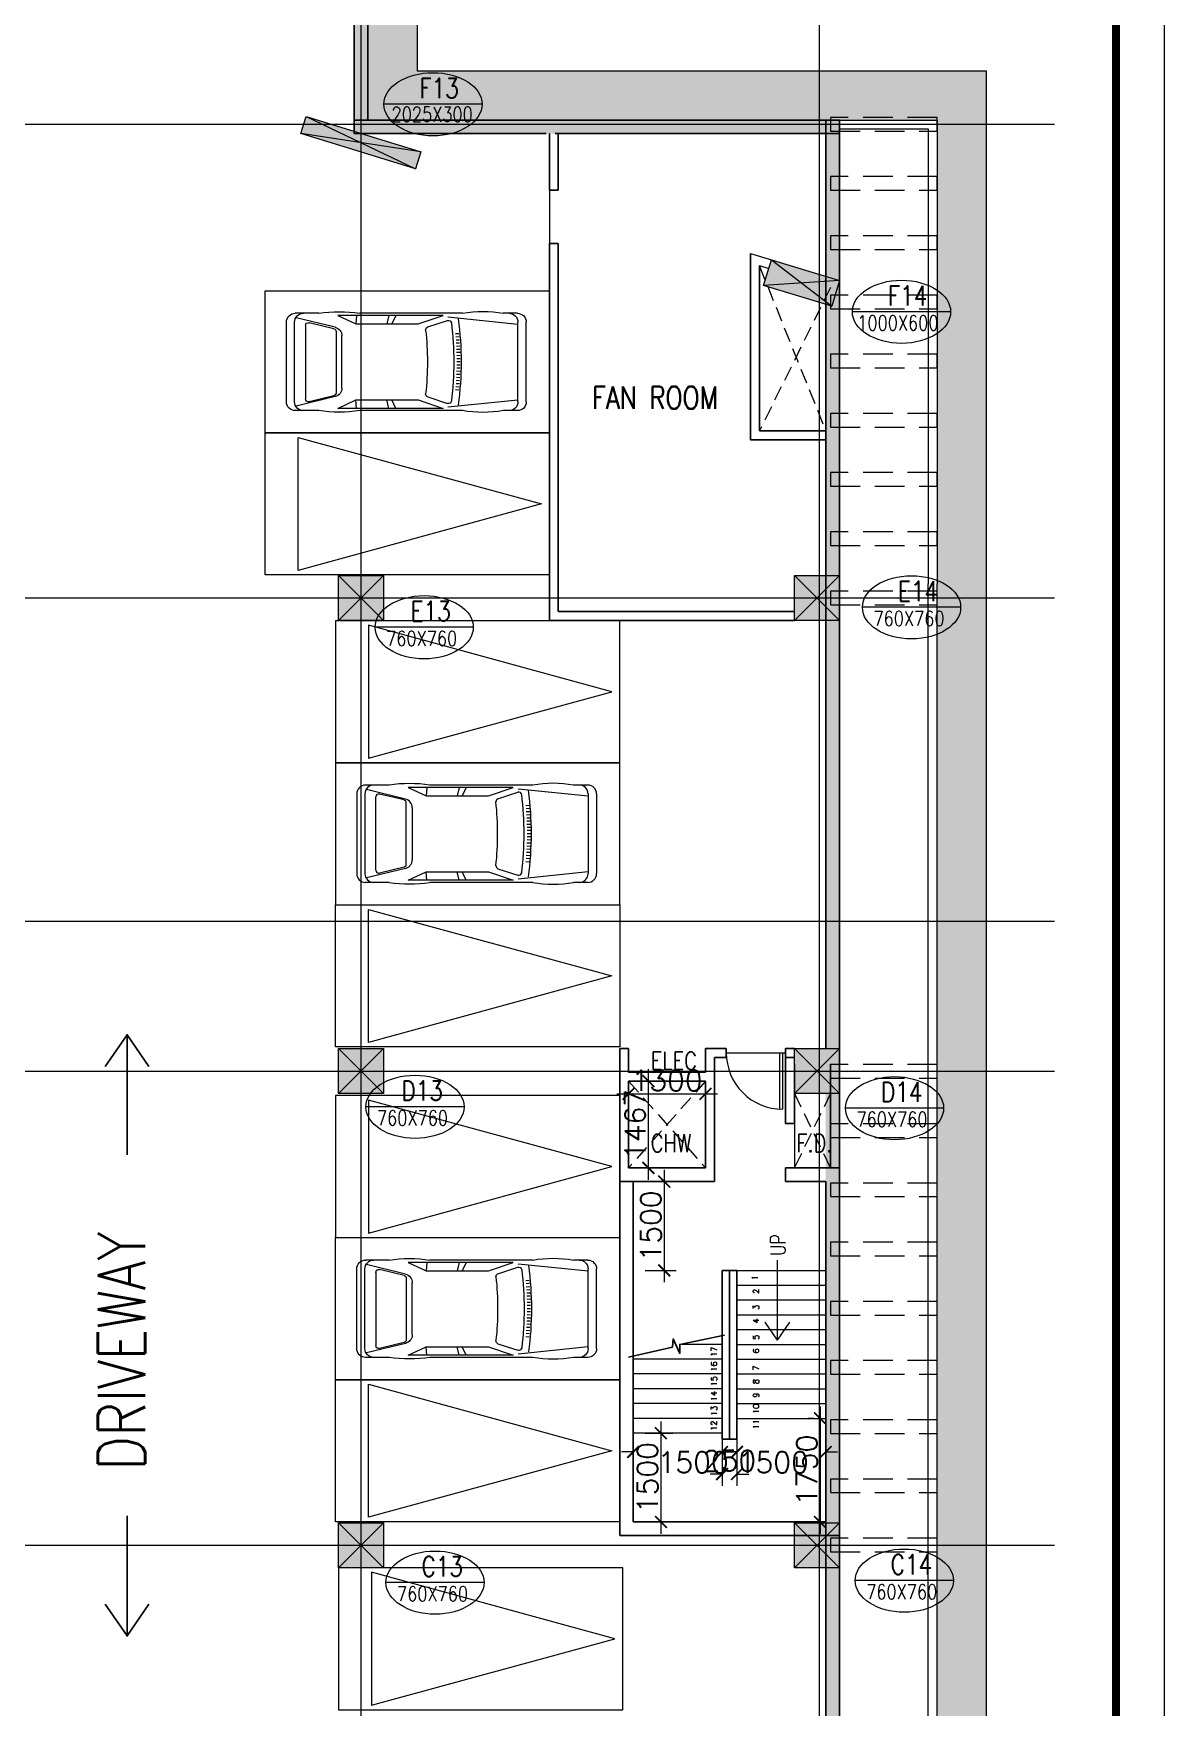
# Model space of a CAD drawing. Extents: x -14054 to 906348, y -36965 to 188562.
# Drawn here: x 765319 to 784418, y 84468 to 112746 of the extents above; entities that cross this region are included whole.
import ezdxf
from ezdxf.enums import TextEntityAlignment as Align

# ---------------------------------------------------------------- set-up
doc = ezdxf.new("R2010")
doc.units = 0
doc.header["$LTSCALE"] = 1000
doc.header["$MEASUREMENT"] = 0
doc.header["$PDMODE"] = 34
doc.header["$PDSIZE"] = -5
doc.linetypes.add('DASHED', pattern=[0.75, 0.5, -0.25])
doc.linetypes.add('HIDDEN', pattern=[0.375, 0.25, -0.125])
doc.layers.get('0').update_dxf_attribs({"linetype": 'CONTINUOUS'})
doc.layers.get('DEFPOINTS').update_dxf_attribs({"linetype": 'CONTINUOUS'})
for name, color, linetype in [('BOR', 5, 'CONTINUOUS'), ('CAR', 6, 'CONTINUOUS'), ('COL-FIN', 3, 'CONTINUOUS'), ('COL-SOL', 253, 'CONTINUOUS'), ('COL-TX1', 4, 'CONTINUOUS'), ('COL-TX2', 33, 'CONTINUOUS'), ('CROSS', 3, 'CONTINUOUS'), ('DOOR', 6, 'CONTINUOUS'), ('GRID', 8, 'HIDDEN'), ('HATCH', 9, 'CONTINUOUS'), ('HT', 9, 'CONTINUOUS'), ('RETWALL', 7, 'CONTINUOUS')]:
    doc.layers.add(name, color=color, linetype=linetype)
for name, color, linetype, lineweight in [('HIDDEN', 7, 'HIDDEN', 15), ('STAIR', 4, 'CONTINUOUS', 15), ('TEXT', 3, 'CONTINUOUS', 15), ('WALL', 2, 'CONTINUOUS', 30), ('WIN', 6, 'CONTINUOUS', 9)]:
    doc.layers.add(name, color=color, linetype=linetype, lineweight=lineweight)
doc.styles.add('RM1', font='simplex.shx', dxfattribs={"width": 0.8, "height": 300})
doc.styles.add('ROMANS', font='ROMANS.shx', dxfattribs={"height": 350})
doc.styles.add('STYLE2', font='simplex.shx', dxfattribs={"width": 0.8})
doc.dimstyles.new('Copy of STANDARD', dxfattribs={"dimtxt": 0.25, "dimasz": 0.2, "dimexe": 0.05, "dimexo": 0.15, "dimgap": 0.05, "dimtad": 0, "dimzin": 0, "dimdsep": 46, "dimtxsty": 'RM1', "dimblk1": 'ARCHTICK', "dimblk2": 'ARCHTICK', "dimsah": 1, "dimcen": 0, "dimclrd": 8, "dimclre": 8, "dimclrt": 4, "dimadec": 0, "dimazin": 0, "dimtfac": 1, "dimtix": 1, "dimtofl": 0, "dimtmove": 2, "dimatfit": 3, "dimldrblk": 'ARCHTICK', "dimfxl": 1, "dimtolj": 1, "dimtzin": 0, "dimarcsym": 0})

# ---------------------------------------------------------------- blocks, each defined once
blk = doc.blocks.new('_ARCHTICK')
at = {"color": 0, "linetype": 'ByBlock', "const_width": 0.15}
blk.add_lwpolyline([(-0.5, -0.5), (0.5, 0.5)], dxfattribs=at)
blk = doc.blocks.new('*D66')
at = {"layer": 'DEFPOINTS', "color": 0, "linetype": 'Continuous', "transparency": 16777216}
for p in [(775367, 95049), (775704, 95049), (775367, 93582)]:
    blk.add_point(p, dxfattribs=at)
at = {"layer": 'WALL', "color": 8, "linetype": 'Continuous', "lineweight": -2, "transparency": 16777216}
for p, q in [((775567, 95049), (775904, 95049)), ((775704, 93382), (775704, 95249)), ((775567, 93582), (775904, 93582))]:
    blk.add_line(p, q, dxfattribs=at)
at = {"layer": 'WALL', "color": 8, "linetype": 'Continuous', "lineweight": -2, "transparency": 16777216, "xscale": 200, "yscale": 200, "zscale": 200}
for p, rotation in [((775704, 95049), 90), ((775704, 93582), 270)]:
    blk.add_blockref('_ARCHTICK', p, dxfattribs=dict(at, rotation=rotation))
at = {"layer": 'WALL', "color": 4, "linetype": 'Continuous', "transparency": 16777216, "insert": (775479, 94316), "char_height": 350, "attachment_point": 5, "rotation": 90, "style": 'ROMANS'}
blk.add_mtext('\\A1;1467', dxfattribs=at)
blk = doc.blocks.new('CAR1')
at = {"linetype": 'Continuous'}
for p, q in [((0, 4500), (1495, 4500)), ((-166, 4334), (-166, 4068)), ((-96, 3029), (38, 4341)), ((0, 4341), (1495, 4341)), ((1592, 3029), (1457, 4341)), ((1661, 4334), (1661, 4068)), ((-166, 3305), (-166, 1374)), ((217, 3237), (223, 3173)), ((276, 3242), (281, 3178)), ((335, 3246), (339, 3182)), ((394, 3250), (398, 3186)), ((453, 3253), (456, 3189)), ((512, 3256), (514, 3191)), ((571, 3258), (573, 3193)), ((630, 3259), (631, 3195)), ((689, 3260), (689, 3195)), ((748, 3260), (748, 3196)), ((807, 3260), (806, 3195)), ((866, 3259), (864, 3195)), ((925, 3258), (923, 3193)), ((984, 3256), (981, 3191)), ((1043, 3253), (1040, 3189)), ((1102, 3250), (1098, 3186)), ((1160, 3246), (1156, 3182)), ((1219, 3242), (1214, 3178)), ((1278, 3237), (1273, 3173)), ((1661, 3305), (1661, 1374)), ((35, 2472), (-123, 2938)), ((-123, 2938), (-123, 967)), ((91, 2650), (-30, 3023)), ((1405, 2650), (1526, 3023)), ((1461, 2472), (1619, 2938)), ((1619, 2938), (1619, 967)), ((35, 1300), (35, 2472)), ((1461, 1300), (1461, 2472)), ((-123, 2052), (35, 1978)), ((-123, 1923), (35, 1884)), ((1619, 2052), (1461, 1978)), ((1619, 1923), (1461, 1884)), ((-123, 1317), (35, 1300)), ((-123, 967), (35, 1300)), ((1619, 1317), (1461, 1300)), ((1619, 967), (1461, 1300)), ((259, 1041), (1237, 1041)), ((98, 914), (-80, 181)), ((114, 888), (2, 424)), ((1319, 930), (168, 930)), ((1372, 888), (1485, 424)), ((1398, 914), (1576, 181)), ((-166, 606), (-166, 166)), ((1431, 356), (56, 356)), ((1661, 606), (1661, 166)), ((0, 153), (1495, 153)), ((0, 0), (1495, 0))]:
    blk.add_line(p, q, dxfattribs=at)
for centre, radius, start, end in [((0, 4334), 166, 90.0171, 179.9829), ((1495, 4334), 166, 0.0171, 89.9829), ((0, 4176), 166, 90.0171, 179.9829), ((1495, 4176), 166, 0.0171, 89.9829), ((1947, 3686), 2146, 169.7616, 190.2384), ((-451, 3686), 2146, 349.7616, 10.2384), ((748, -2823), 6100, 82.3671, 97.6329), ((22, 3040), 55.1, 96.8356, 198.1699), ((748, -2891), 6031, 83.0262, 96.9738), ((1473, 3040), 55.1, 341.8301, 83.1644), ((143, 2667), 55.4, 198.1055, 275.9744), ((748, -2856), 5500, 83.7528, 96.2472), ((1352, 2667), 55.4, 264.0256, 341.8945), ((2441, 990), 2635, 171.6216, 188.3784), ((-945, 990), 2635, 351.6216, 8.3784), ((259, 875), 166, 90.0444, 166.3177), ((1237, 875), 166, 13.6822, 89.9556), ((168, 875), 55.2, 89.911, 166.2607), ((1319, 875), 55.2, 13.7393, 90.0891), ((0, 318), 166, 180.0172, 269.9829), ((56, 411), 55.2, 166.3661, 269.9108), ((1431, 411), 55.2, 270.0891, 13.6339), ((1495, 318), 166, 270.0171, 359.9828), ((0, 165), 165, 179.9175, 270.0824), ((1496, 165), 165, 269.9176, 0.0825)]:
    blk.add_arc(centre, radius, start, end, dxfattribs=at)
blk = doc.blocks.new('*D68')
at = {"layer": 'DEFPOINTS', "color": 0, "linetype": 'Continuous', "transparency": 16777216}
for p in [(775447, 89352), (776947, 89352), (776947, 88785)]:
    blk.add_point(p, dxfattribs=at)
at = {"layer": 'WALL', "color": 8, "linetype": 'Continuous', "lineweight": -2, "transparency": 16777216}
for p, q in [((775447, 89152), (775447, 88585)), ((776947, 89152), (776947, 88585)), ((775447, 88785), (775247, 88785)), ((776947, 88785), (777147, 88785))]:
    blk.add_line(p, q, dxfattribs=at)
at = {"layer": 'WALL', "color": 8, "linetype": 'Continuous', "lineweight": -2, "transparency": 16777216, "xscale": 200, "yscale": 200, "zscale": 200}
blk.add_blockref('_ARCHTICK', (775447, 88785), dxfattribs=at)
at = {"layer": 'WALL', "color": 8, "linetype": 'Continuous', "lineweight": -2, "transparency": 16777216, "xscale": 200, "yscale": 200, "zscale": 200, "rotation": 180}
blk.add_blockref('_ARCHTICK', (776947, 88785), dxfattribs=at)
at = {"layer": 'WALL', "color": 4, "linetype": 'Continuous', "transparency": 16777216, "insert": (776458, 88610), "char_height": 350, "attachment_point": 5, "style": 'ROMANS'}
blk.add_mtext('\\A1;1500', dxfattribs=at)
blk = doc.blocks.new('*D69')
at = {"layer": 'DEFPOINTS', "color": 0, "linetype": 'Continuous', "transparency": 16777216}
for p in [(778697, 89352), (778601, 87602), (778697, 87602)]:
    blk.add_point(p, dxfattribs=at)
at = {"layer": 'WALL', "color": 8, "linetype": 'Continuous', "lineweight": -2, "transparency": 16777216}
for p, q in [((778601, 89552), (778601, 87402)), ((778497, 89352), (778401, 89352)), ((778497, 87602), (778401, 87602))]:
    blk.add_line(p, q, dxfattribs=at)
at = {"layer": 'WALL', "color": 8, "linetype": 'Continuous', "lineweight": -2, "transparency": 16777216, "xscale": 200, "yscale": 200, "zscale": 200}
for p, rotation in [((778601, 89352), 90), ((778601, 87602), 270)]:
    blk.add_blockref('_ARCHTICK', p, dxfattribs=dict(at, rotation=rotation))
at = {"layer": 'WALL', "color": 4, "linetype": 'Continuous', "transparency": 16777216, "insert": (778376, 88477), "char_height": 350, "attachment_point": 5, "rotation": 90, "style": 'ROMANS'}
blk.add_mtext('\\A1;1750', dxfattribs=at)
blk = doc.blocks.new('*D70')
at = {"layer": 'DEFPOINTS', "color": 0, "linetype": 'Continuous', "transparency": 16777216}
for p in [(777197, 89352), (778697, 89352), (777197, 88785)]:
    blk.add_point(p, dxfattribs=at)
at = {"layer": 'WALL', "color": 8, "linetype": 'Continuous', "lineweight": -2, "transparency": 16777216}
for p, q in [((777197, 89152), (777197, 88585)), ((778697, 89152), (778697, 88585)), ((777197, 88785), (776997, 88785)), ((778697, 88785), (778897, 88785))]:
    blk.add_line(p, q, dxfattribs=at)
at = {"layer": 'WALL', "color": 8, "linetype": 'Continuous', "lineweight": -2, "transparency": 16777216, "xscale": 200, "yscale": 200, "zscale": 200}
blk.add_blockref('_ARCHTICK', (777197, 88785), dxfattribs=at)
at = {"layer": 'WALL', "color": 8, "linetype": 'Continuous', "lineweight": -2, "transparency": 16777216, "xscale": 200, "yscale": 200, "zscale": 200, "rotation": 180}
blk.add_blockref('_ARCHTICK', (778697, 88785), dxfattribs=at)
at = {"layer": 'WALL', "color": 4, "linetype": 'Continuous', "transparency": 16777216, "insert": (777812, 88610), "char_height": 350, "attachment_point": 5, "style": 'ROMANS'}
blk.add_mtext('\\A1;1500', dxfattribs=at)
blk = doc.blocks.new('*D71')
at = {"layer": 'DEFPOINTS', "color": 0, "linetype": 'Continuous', "transparency": 16777216}
for p in [(775447, 89102), (775447, 87602), (775914, 87602)]:
    blk.add_point(p, dxfattribs=at)
at = {"layer": 'WALL', "color": 8, "linetype": 'Continuous', "lineweight": -2, "transparency": 16777216}
for p, q in [((775647, 89102), (776114, 89102)), ((775914, 89302), (775914, 87402)), ((775647, 87602), (776114, 87602))]:
    blk.add_line(p, q, dxfattribs=at)
at = {"layer": 'WALL', "color": 8, "linetype": 'Continuous', "lineweight": -2, "transparency": 16777216, "xscale": 200, "yscale": 200, "zscale": 200}
for p, rotation in [((775914, 89102), 90), ((775914, 87602), 270)]:
    blk.add_blockref('_ARCHTICK', p, dxfattribs=dict(at, rotation=rotation))
at = {"layer": 'WALL', "color": 4, "linetype": 'Continuous', "transparency": 16777216, "insert": (775689, 88352), "char_height": 350, "attachment_point": 5, "rotation": 90, "style": 'ROMANS'}
blk.add_mtext('\\A1;1500', dxfattribs=at)
blk = doc.blocks.new('*D72')
at = {"layer": 'DEFPOINTS', "color": 0, "linetype": 'Continuous', "transparency": 16777216}
for p in [(776947, 89002), (777197, 89002), (777197, 88412)]:
    blk.add_point(p, dxfattribs=at)
at = {"layer": 'WALL', "color": 8, "linetype": 'Continuous', "lineweight": -2, "transparency": 16777216}
for p, q in [((776947, 88802), (776947, 88212)), ((777197, 88802), (777197, 88212)), ((776947, 88412), (776747, 88412)), ((777197, 88412), (777397, 88412))]:
    blk.add_line(p, q, dxfattribs=at)
at = {"layer": 'WALL', "color": 8, "linetype": 'Continuous', "lineweight": -2, "transparency": 16777216, "xscale": 200, "yscale": 200, "zscale": 200}
blk.add_blockref('_ARCHTICK', (776947, 88412), dxfattribs=at)
at = {"layer": 'WALL', "color": 8, "linetype": 'Continuous', "lineweight": -2, "transparency": 16777216, "xscale": 200, "yscale": 200, "zscale": 200, "rotation": 180}
blk.add_blockref('_ARCHTICK', (777197, 88412), dxfattribs=at)
at = {"layer": 'WALL', "color": 4, "linetype": 'Continuous', "transparency": 16777216, "insert": (777072, 88637), "char_height": 350, "attachment_point": 5, "style": 'ROMANS'}
blk.add_mtext('\\A1;250', dxfattribs=at)
blk = doc.blocks.new('*D73')
at = {"layer": 'DEFPOINTS', "color": 0, "linetype": 'Continuous', "transparency": 16777216}
for p in [(775447, 93352), (775447, 91852), (775970, 91852)]:
    blk.add_point(p, dxfattribs=at)
at = {"layer": 'WALL', "color": 8, "linetype": 'Continuous', "lineweight": -2, "transparency": 16777216}
for p, q in [((775647, 93352), (776170, 93352)), ((775970, 93552), (775970, 91652)), ((775647, 91852), (776170, 91852))]:
    blk.add_line(p, q, dxfattribs=at)
at = {"layer": 'WALL', "color": 8, "linetype": 'Continuous', "lineweight": -2, "transparency": 16777216, "xscale": 200, "yscale": 200, "zscale": 200}
for p, rotation in [((775970, 93352), 90), ((775970, 91852), 270)]:
    blk.add_blockref('_ARCHTICK', p, dxfattribs=dict(at, rotation=rotation))
at = {"layer": 'WALL', "color": 4, "linetype": 'Continuous', "transparency": 16777216, "insert": (775745, 92602), "char_height": 350, "attachment_point": 5, "rotation": 90, "style": 'ROMANS'}
blk.add_mtext('\\A1;1500', dxfattribs=at)
blk = doc.blocks.new('*D54')
at = {"layer": 'DEFPOINTS', "color": 0, "linetype": 'Continuous', "transparency": 16777216}
for p in [(775367, 95049), (776667, 95049), (776667, 94834)]:
    blk.add_point(p, dxfattribs=at)
at = {"layer": 'WALL', "color": 8, "linetype": 'Continuous', "lineweight": -2, "transparency": 16777216}
for p, q in [((775167, 94834), (776867, 94834)), ((775367, 94849), (775367, 94634)), ((776667, 94849), (776667, 94634))]:
    blk.add_line(p, q, dxfattribs=at)
at = {"layer": 'WALL', "color": 8, "linetype": 'Continuous', "lineweight": -2, "transparency": 16777216, "xscale": 200, "yscale": 200, "zscale": 200, "rotation": 180}
blk.add_blockref('_ARCHTICK', (775367, 94834), dxfattribs=at)
at = {"layer": 'WALL', "color": 8, "linetype": 'Continuous', "lineweight": -2, "transparency": 16777216, "xscale": 200, "yscale": 200, "zscale": 200}
blk.add_blockref('_ARCHTICK', (776667, 94834), dxfattribs=at)
at = {"layer": 'WALL', "color": 4, "linetype": 'Continuous', "transparency": 16777216, "insert": (776017, 95059), "char_height": 350, "attachment_point": 5, "style": 'ROMANS'}
blk.add_mtext('\\A1;1300', dxfattribs=at)
blk = doc.blocks.new('*U46')
at = {"layer": 'HATCH', "linetype": 'Continuous'}
h = blk.add_hatch(dxfattribs=at)
h.set_pattern_fill('AR-PARQ1', color=256, scale=200, angle=45, style=0)
h.set_pattern_definition([(135, (436347.5, 51836.5), (-3394.113, 2e-13), [2400, -2400]), (135, (436630.4, 52119.3), (-3394.113, 2e-13), [2400, -2400]), (135, (436913.2, 52402.2), (-3394.113, 2e-13), [2400, -2400]), (135, (437196, 52685), (-3394.113, 2e-13), [2400, -2400]), (135, (437479, 52967.9), (-3394.113, 2e-13), [2400, -2400]), (135, (437761.8, 53250.7), (-3394.113, 2e-13), [2400, -2400]), (135, (438044.6, 53533.5), (-3394.113, 2e-13), [2400, -2400]), (45, (434650.5, 53533.5), (3394.113, -2e-13), [2400, -2400]), (45, (434367.6, 53816.4), (3394.113, -2e-13), [2400, -2400]), (45, (434084.8, 54099.2), (3394.113, -2e-13), [2400, -2400]), (45, (433802, 54382), (3394.113, -2e-13), [2400, -2400]), (45, (433519.1, 54665), (3394.113, -2e-13), [2400, -2400]), (45, (433236.3, 54947.8), (3394.113, -2e-13), [2400, -2400]), (45, (432953.4, 55230.6), (3394.113, -2e-13), [2400, -2400])])
h.paths.add_polyline_path([(706593.96, 135527.59), (690454.21, 128568.92), (689779.47, 130074.84), (675045.42, 123722.24), (675045.15, 72400.37), (691977.45, 72400.37), (691977.45, 74050.37), (745717.45, 74050.37), (745717.45, 72400.37), (781407.36, 72400.37), (781407.47, 112114.02), (771795.23, 112114.02), (771795.23, 119284.02), (743258.68, 119284.02), (733885.58, 135527.59)])
h.paths.add_polyline_path([(733406.25, 134697.59), (742779.35, 118454.02), (770965.23, 118454.02), (770965.23, 111284.02), (780577.46, 111284.02), (780577.37, 73230.37), (746547.45, 73230.37), (746547.45, 74880.37), (691147.45, 74880.37), (691147.45, 73230.37), (675875.16, 73230.37), (675875.42, 123176.23), (689356.63, 128988.67), (690031.37, 127482.76), (706765.27, 134697.59)], flags=16)
at = {"layer": 'BOR', "color": 2, "ltscale": 140}
blk.add_lwpolyline([(670417.73, 139802.57), (670417.73, 60267.68), (784417.73, 60267.68), (784417.73, 139802.57)], close=True, dxfattribs=at)
at = {"layer": 'BOR', "ltscale": 140, "const_width": 136.54}
blk.add_lwpolyline([(783598.48, 61086.94), (671236.98, 61086.94), (671236.98, 138983.32), (783598.48, 138983.32)], close=True, dxfattribs=at)
at = {"layer": 'CAR'}
for points in [[(774030.45, 108399.16), (774030.45, 105999.16), (769230.45, 105999.16), (769230.45, 108399.16), (774030.45, 108399.16)], [(774030.45, 105999.16), (774030.45, 103599.16), (769230.45, 103599.16), (769230.45, 105999.16), (774030.45, 105999.16)], [(775217.4, 100426.02), (775217.4, 102826.02), (770417.4, 102826.02), (770417.4, 100426.02), (775217.4, 100426.02)], [(775217.4, 98026.02), (775217.4, 100426.02), (770417.4, 100426.02), (770417.4, 98026.02), (775217.4, 98026.02)], [(775217.4, 98026.02), (775217.4, 95626.02), (770417.4, 95626.02), (770417.4, 98026.02), (775217.4, 98026.02)], [(775217.4, 92405.74), (775217.4, 94805.74), (770417.4, 94805.74), (770417.4, 92405.74), (775217.4, 92405.74)], [(775217.4, 92405.74), (775217.4, 90005.74), (770417.4, 90005.74), (770417.4, 92405.74), (775217.4, 92405.74)], [(775217.4, 90005.74), (775217.4, 87605.74), (770417.4, 87605.74), (770417.4, 90005.74), (775217.4, 90005.74)], [(775270.73, 84429.3), (775270.73, 86829.3), (770470.73, 86829.3), (770470.73, 84429.3), (775270.73, 84429.3)]]:
    blk.add_lwpolyline(points, dxfattribs=at)
for points in [[(769787.46, 103676.41), (769787.46, 105921.92), (773895.25, 104799.16)], [(770974.41, 102748.77), (770974.41, 100503.26), (775082.21, 101626.02)], [(770974.41, 95703.26), (770974.41, 97948.77), (775082.21, 96826.02)], [(770974.41, 94728.49), (770974.41, 92482.98), (775082.21, 93605.74)], [(770974.41, 87682.98), (770974.41, 89928.49), (775082.21, 88805.74)], [(771027.74, 86752.06), (771027.74, 84506.55), (775135.54, 85629.3)]]:
    blk.add_lwpolyline(points, close=True, dxfattribs=at)
at = {"layer": 'COL-FIN', "linetype": 'Continuous'}
for points in [[(771771.05, 110461.22), (769835.61, 111056.79), (769923.84, 111343.52), (771859.28, 110747.95)], [(778797.3, 108142.17), (777648.58, 108489.22), (777778.73, 108919.99), (778927.45, 108572.94)], [(771230.82, 102832.57), (770470.82, 102832.57), (770470.82, 103592.57), (771230.82, 103592.57)], [(778927.44, 102832.57), (778167.44, 102832.57), (778167.44, 103592.57), (778927.44, 103592.57)], [(771230.73, 94839.2), (770470.73, 94839.2), (770470.73, 95599.2), (771230.73, 95599.2)], [(778927.36, 94839.2), (778167.36, 94839.2), (778167.36, 95599.2), (778927.36, 95599.2)], [(771230.73, 86829.3), (770470.73, 86829.3), (770470.73, 87589.3), (771230.73, 87589.3)], [(778927.36, 86829.3), (778167.36, 86829.3), (778167.36, 87589.3), (778927.36, 87589.3)]]:
    blk.add_lwpolyline(points, close=True, dxfattribs=at)
at = {"layer": 'COL-SOL', "linetype": 'Continuous'}
for points in [[(769923.84, 111343.52), (769835.61, 111056.79), (771859.28, 110747.95), (771771.05, 110461.22)], [(777778.73, 108919.99), (777648.58, 108489.22), (778927.45, 108572.94), (778797.3, 108142.17)], [(770470.82, 103592.57), (770470.82, 102832.57), (771230.82, 103592.57), (771230.82, 102832.57)], [(778167.44, 103592.57), (778167.44, 102832.57), (778927.44, 103592.57), (778927.44, 102832.57)], [(770470.73, 95599.2), (770470.73, 94839.2), (771230.73, 95599.2), (771230.73, 94839.2)], [(778167.36, 95599.2), (778167.36, 94839.2), (778927.36, 95599.2), (778927.36, 94839.2)], [(770470.73, 87589.3), (770470.73, 86829.3), (771230.73, 87589.3), (771230.73, 86829.3)], [(778167.36, 87589.3), (778167.36, 86829.3), (778927.36, 87589.3), (778927.36, 86829.3)]]:
    blk.add_solid(points, dxfattribs=at)
at = {"layer": 'COL-TX1', "color": 1}
for p, q in [((772893.88, 111550.64), (771235.22, 111550.64)), ((780805.69, 108045.03), (779147.03, 108045.03)), ((780975.55, 103052.81), (779316.89, 103052.81)), ((772745.86, 102716.15), (771087.2, 102716.15)), ((772591.27, 94615.08), (770932.61, 94615.08)), ((780688.18, 94591.69), (779029.52, 94591.69)), ((772929.43, 86578.06), (771270.77, 86578.06)), ((780852.14, 86612.06), (779193.48, 86612.06))]:
    blk.add_line(p, q, dxfattribs=at)
for centre in [(772064.55, 111550.64), (779976.36, 108045.03), (780146.22, 103052.81), (771916.53, 102716.15), (771761.94, 94615.08), (779858.85, 94591.69), (772100.1, 86578.06), (780022.81, 86612.06)]:
    blk.add_ellipse(centre, major_axis=(-829.33, 0), ratio=0.6434108, dxfattribs=at)
at = {"layer": 'CROSS', "color": 3, "linetype": 'Continuous'}
for p, q in [((769923.84, 111343.52), (771771.05, 110461.22)), ((771859.28, 110747.95), (769835.61, 111056.79)), ((777778.73, 108919.99), (778797.3, 108142.17)), ((778927.45, 108572.94), (777648.58, 108489.22)), ((771230.82, 103592.57), (770470.82, 102832.57)), ((770470.82, 103592.57), (771230.82, 102832.57)), ((778167.44, 103592.57), (778927.44, 102832.57)), ((778927.44, 103592.57), (778167.44, 102832.57)), ((770470.73, 95599.2), (771230.73, 94839.2)), ((771230.73, 95599.2), (770470.73, 94839.2)), ((778927.36, 95599.2), (778167.36, 94839.2)), ((778167.36, 95599.2), (778927.36, 94839.2)), ((771230.73, 87589.3), (770470.73, 86829.3)), ((770470.73, 87589.3), (771230.73, 86829.3)), ((778167.36, 87589.3), (778927.36, 86829.3)), ((778927.36, 87589.3), (778167.36, 86829.3))]:
    blk.add_line(p, q, dxfattribs=at)
at = {"layer": 'DOOR', "linetype": 'Continuous'}
for p, q in [((777017.36, 95525.51), (778017.36, 95525.51)), ((777915.75, 95525.5), (777915.78, 94577.67)), ((777966.56, 95525.5), (777966.58, 94576.31)), ((778167.36, 94332.49), (778167.36, 93582.49))]:
    blk.add_line(p, q, dxfattribs=at)
blk.add_arc((777966.56, 95525.5), 949.2, 179.999924, 270.001575, dxfattribs=at)
at = {"layer": 'GRID', "color": 8, "linetype": 'Continuous'}
for p, q in [((770847.45, 138599.3), (770847.45, 70946.85)), ((778589.94, 70946.85), (778589.94, 138599.3)), ((673438.29, 111212.59), (782561.35, 111212.59)), ((673438.29, 103212.59), (782561.35, 103212.59)), ((673438.29, 97751.79), (782561.35, 97751.79)), ((673438.28, 95215.88), (782561.35, 95215.88)), ((673438.29, 87212.59), (782561.35, 87212.59))]:
    blk.add_line(p, q, dxfattribs=at)
at = {"layer": 'GRID', "linetype": 'Continuous'}
blk.add_line((778927.36, 87938.27), (778927.36, 87938.27), dxfattribs=at)
at = {"layer": 'HATCH', "color": 2, "linetype": 'Continuous'}
for p, q in [((777427.85, 109027.94), (777778.73, 108919.99)), ((777577.85, 108824.85), (777734.61, 108776.62))]:
    blk.add_line(p, q, dxfattribs=at)
at = {"layer": 'HIDDEN'}
for p, q in [((777577.85, 108817.61), (778697.45, 106032.58)), ((778777.85, 108455.08), (777577.85, 106032.58)), ((776667.36, 95049.2), (775367.4, 93582.49)), ((775367.4, 95049.2), (776667.36, 93582.49)), ((778777.45, 94839.2), (778167.36, 93582.49)), ((778167.36, 94839.2), (778777.45, 93582.49))]:
    blk.add_line(p, q, dxfattribs=at)
at = {"layer": 'HT', "linetype": 'Continuous'}
for points in [[(770965.23, 111284.02), (770965.23, 118454.02), (770735.23, 111284.02), (770735.23, 118454.02)], [(770735.23, 111284.02), (770735.23, 111054.02), (778697.46, 111284.02), (778697.46, 111054.02)], [(778927.46, 111284.02), (778927.46, 75480.37), (778697.46, 111284.02), (778697.46, 75480.37)]]:
    blk.add_solid(points, dxfattribs=at)
at = {"layer": 'RETWALL', "color": 7, "linetype": 'Continuous'}
for p, q in [((778927.46, 111284.02), (780577.46, 111284.02)), ((778927.46, 111134.02), (780427.46, 111134.02)), ((780427.46, 111134.02), (780427.44, 103449.06)), ((780577.46, 111284.02), (780577.44, 103449.06)), ((780427.47, 73380.37), (780427.32, 103449.07)), ((780577.48, 73230.37), (780577.32, 103449.08))]:
    blk.add_line(p, q, dxfattribs=at)
blk.add_lwpolyline([(691977.45, 74050.37), (691977.45, 72400.37), (675045.15, 72400.37), (675045.42, 123722.24), (689779.47, 130074.84), (690454.21, 128568.92), (706593.96, 135527.59), (733885.58, 135527.59), (743258.68, 119284.02), (771795.23, 119284.02), (771795.23, 112114.02), (781407.47, 112114.02), (781407.36, 72400.37), (745717.45, 72400.37), (745717.45, 74050.37)], close=True, dxfattribs=at)
at = {"layer": 'RETWALL', "linetype": 'DASHED'}
for points in [[(778777.46, 111097.59), (780577.46, 111097.59), (780577.46, 111327.59), (778777.46, 111327.59)], [(778777.46, 110097.59), (780577.46, 110097.59), (780577.46, 110327.59), (778777.46, 110327.59)], [(778777.46, 109097.59), (780577.46, 109097.59), (780577.46, 109327.59), (778777.46, 109327.59)], [(778777.46, 108097.59), (780577.46, 108097.59), (780577.46, 108327.59), (778777.46, 108327.59)], [(778777.46, 107097.59), (780577.46, 107097.59), (780577.46, 107327.59), (778777.46, 107327.59)], [(778777.46, 106097.59), (780577.46, 106097.59), (780577.46, 106327.59), (778777.46, 106327.59)], [(778777.46, 105097.59), (780577.46, 105097.59), (780577.46, 105327.59), (778777.46, 105327.59)], [(778777.46, 104097.59), (780577.46, 104097.59), (780577.46, 104327.59), (778777.46, 104327.59)], [(778777.46, 103097.59), (780577.46, 103097.59), (780577.46, 103327.59), (778777.46, 103327.59)], [(778777.4, 95097.59), (780577.4, 95097.59), (780577.4, 95327.59), (778777.4, 95327.59)], [(778777.4, 94097.59), (780577.4, 94097.59), (780577.4, 94327.59), (778777.4, 94327.59)], [(778777.4, 93097.59), (780577.4, 93097.59), (780577.4, 93327.59), (778777.4, 93327.59)], [(778777.4, 92097.59), (780577.4, 92097.59), (780577.4, 92327.59), (778777.4, 92327.59)], [(778777.4, 91097.59), (780577.4, 91097.59), (780577.4, 91327.59), (778777.4, 91327.59)], [(778777.4, 90097.59), (780577.4, 90097.59), (780577.4, 90327.59), (778777.4, 90327.59)], [(778777.4, 89097.59), (780577.4, 89097.59), (780577.4, 89327.59), (778777.4, 89327.59)], [(778777.4, 88097.59), (780577.4, 88097.59), (780577.4, 88327.59), (778777.4, 88327.59)], [(778777.4, 87097.59), (780577.4, 87097.59), (780577.4, 87327.59), (778777.4, 87327.59)]]:
    blk.add_lwpolyline(points, close=True, dxfattribs=at)
at = {"layer": 'STAIR'}
for p, q in [((777197.4, 91852.49), (778697.37, 91852.49)), ((777197.4, 91602.49), (778697.37, 91602.49)), ((777197.4, 91352.49), (778697.37, 91352.49)), ((777197.4, 91102.49), (778697.37, 91102.49)), ((777197.4, 90852.49), (778697.37, 90852.49)), ((776947.4, 90602.49), (776230.88, 90602.49)), ((777197.4, 90602.49), (778697.37, 90602.49)), ((776947.4, 90352.49), (775447.4, 90352.49)), ((777197.4, 90352.49), (778697.37, 90352.49)), ((776947.4, 90102.49), (775447.4, 90102.49)), ((777197.4, 90102.49), (778697.37, 90102.49)), ((776947.4, 89852.49), (775447.4, 89852.49)), ((777197.4, 89852.49), (778697.37, 89852.49)), ((776947.4, 89602.49), (775447.4, 89602.49)), ((777197.4, 89602.49), (778697.37, 89602.49)), ((776947.4, 89352.49), (775447.4, 89352.49)), ((776947.4, 89102.49), (775447.4, 89102.49)), ((777197.4, 89352.49), (778697.37, 89352.49))]:
    blk.add_line(p, q, dxfattribs=at)
at = {"layer": 'TEXT'}
for q in [(777881.8, 92024.57), (777671.75, 90978.03), (778091.84, 90978.03)]:
    blk.add_line((777881.8, 90673.22), q, dxfattribs=at)
at = {"layer": 'WALL', "linetype": 'Continuous'}
for p, q in [((770735.23, 111054.02), (770735.23, 118454.02)), ((770965.23, 111284.02), (770965.23, 118454.02)), ((770735.23, 111284.02), (778927.46, 111284.02)), ((778697.46, 111284.02), (778697.42, 95599.2)), ((778927.46, 111284.02), (778927.44, 103449.07)), ((770735.23, 111054.02), (773977.45, 111054.02)), ((774030.45, 110098.27), (774030.45, 111054.02)), ((774127.45, 111054.02), (778927.46, 111054.02)), ((774180.45, 110098.27), (774180.45, 111054.02)), ((774030.45, 110098.27), (774180.45, 110098.27)), ((774030.45, 102832.57), (774030.45, 109198.27)), ((774030.45, 109198.27), (774180.45, 109198.27)), ((774180.45, 102982.57), (774180.45, 109198.27)), ((777427.85, 109027.94), (777427.85, 105882.58)), ((777577.85, 108824.85), (777577.85, 106032.58)), ((778697.45, 105882.58), (777427.85, 105882.58)), ((778697.45, 106032.58), (777577.85, 106032.58)), ((778927.47, 74880.37), (778927.32, 103449.07)), ((778167.44, 102982.57), (774180.45, 102982.57)), ((778167.44, 102832.57), (774030.45, 102832.57)), ((766898.45, 95833.3), (766528.17, 95295.96)), ((766898.46, 95843.77), (766898.45, 93806.43)), ((766898.45, 95833.3), (767268.73, 95295.95)), ((775217.4, 95599.2), (775217.4, 87372.49)), ((775217.4, 95599.2), (775367.4, 95599.2)), ((775367.4, 95599.2), (775367.4, 95199.2)), ((776667.36, 95599.2), (776817.36, 95599.2)), ((776667.36, 95599.2), (776667.36, 95199.2)), ((777017.36, 95599.2), (777017.36, 95449.2)), ((778017.36, 95599.2), (778017.36, 94332.49)), ((776817.36, 95449.2), (776817.36, 93352.49)), ((778167.36, 95334.24), (778167.36, 94332.49)), ((778777.45, 95334.24), (778777.45, 93582.49)), ((775367.4, 95199.2), (776667.36, 95199.2)), ((775367.4, 95049.2), (775367.4, 93582.49)), ((775367.4, 95049.2), (776667.36, 95049.2)), ((776667.36, 95049.2), (776667.36, 93582.49)), ((778017.36, 94332.49), (778167.36, 94332.49)), ((775217.4, 93352.49), (776817.36, 93352.49)), ((775367.4, 93582.49), (776667.36, 93582.49)), ((775447.4, 93352.49), (775447.4, 87602.49)), ((778017.36, 93582.49), (778927.37, 93582.49)), ((778017.36, 93582.49), (778017.36, 93352.49)), ((778017.36, 93352.49), (778697.37, 93352.49)), ((778697.37, 93352.49), (778697.47, 75110.37)), ((776947.4, 89002.49), (776947.4, 91852.49)), ((776947.4, 91852.49), (777197.4, 91852.49)), ((777072.4, 89002.49), (777072.4, 91852.49)), ((777197.4, 89002.49), (777197.4, 91852.49)), ((776947.4, 89002.49), (777197.4, 89002.49)), ((766898.46, 85666.97), (766898.45, 87704.32)), ((775447.4, 87602.49), (778697.4, 87602.49)), ((775217.4, 87372.49), (778927.4, 87372.49)), ((766898.45, 85677.44), (766528.17, 86214.78)), ((766898.45, 85677.44), (767268.73, 86214.79))]:
    blk.add_line(p, q, dxfattribs=at)
at = {"layer": 'WALL'}
for p, q in [((777017.36, 95599.2), (776817.36, 95599.2)), ((778167.36, 95599.2), (778017.36, 95599.2)), ((777017.36, 95449.2), (776817.36, 95449.2)), ((778167.36, 95449.2), (778017.36, 95449.2))]:
    blk.add_line(p, q, dxfattribs=at)
at = {"layer": 'WALL', "linetype": 'Continuous'}
blk.add_lwpolyline([(775365.24, 90385.11), (776107.94, 90556.45), (776107.94, 90556.45), (776120.05, 90694.5), (776230.88, 90449.55), (776230.88, 90602.49), (776230.88, 90602.49), (776985.68, 90758.94)], dxfattribs=at)
at = {"layer": 'WIN', "linetype": 'Continuous'}
blk.add_line((774030.45, 110098.27), (774030.45, 109198.27), dxfattribs=at)
at = {"layer": 'CAR', "yscale": 0.899999999996728, "zscale": 0.899999999996728}
for p, xscale, rotation in [((769590.42, 106524.4), -0.899999999996728, 269.9999999999999), ((770777.37, 99900.78), 0.899999999996728, 270.0000000000001), ((770777.37, 90530.97), -0.899999999996728, 269.9999999999999)]:
    blk.add_blockref('CAR1', p, dxfattribs=dict(at, xscale=xscale, rotation=rotation))
at = {"layer": 'COL-TX1', "style": 'STYLE2', "width": 0.8}
for s, p in [('F13', (771834.09, 111655.76)), ('F14', (779745.9, 108150.15)), ('E14', (779915.75, 103157.93)), ('E13', (771686.07, 102821.27)), ('D13', (771531.47, 94720.2)), ('D14', (779628.38, 94696.81)), ('C13', (771869.63, 86683.17)), ('C14', (779792.35, 86717.18))]:
    blk.add_text(s, height=335.415, dxfattribs=at).set_placement(p)
at = {"layer": 'COL-TX2', "color": 4, "style": 'STYLE2', "width": 0.8}
for s, p in [('2025X300', (771365.29, 111255.96)), ('1000X600', (779229.5, 107731.62)), ('760X760', (779503.19, 102739.4)), ('760X760', (771273.51, 102402.74)), ('760X760', (771118.91, 94301.67)), ('760X760', (779215.82, 94278.28)), ('760X760', (779379.78, 86298.65)), ('760X760', (771457.07, 86264.65))]:
    blk.add_text(s, height=250, dxfattribs=at).set_placement(p)
at = {"layer": 'TEXT', "style": 'ROMANS', "width": 0.8}
for s, height, p in [('FAN ROOM', 381.012, (774750.91, 106403.06)), ('ELEC', 300, (775741.1, 95242.84)), ('CHW', 300, (775741.1, 93851.78)), ('F.D.', 300, (778203.69, 93851.78))]:
    blk.add_text(s, height=height, dxfattribs=at).set_placement(p)
for s, height, rotation, p in [('DRIVEWAY', 800, 89.999599, (767205.8, 88475.02)), ('UP', 250, 90, (778016.85, 92097.98))]:
    blk.add_text(s, height=height, rotation=rotation, dxfattribs=at).set_placement(p)
at = {"layer": 'TEXT', "style": 'ROMANS'}
for s, p in [('1', (777500, 91729.22)), ('2', (777520, 91499.22)), ('3', (777520, 91229.22)), ('4', (777520, 90999.22)), ('17', (776810.03, 90479.22)), ('5', (777520, 90722.4)), ('6', (777520, 90492.4)), ('16', (776810.03, 90229.22)), ('7', (777520, 90203.87)), ('15', (776810.03, 89979.22)), ('8', (777520, 89973.87)), ('14', (776810.03, 89729.22)), ('9', (777520, 89743.87)), ('13', (776810.03, 89479.22)), ('10', (777520, 89513.87)), ('12', (776810.03, 89229.22)), ('11', (777520, 89253.6))]:
    blk.add_text(s, height=100, rotation=90, dxfattribs=at).set_placement(p, align=Align.MIDDLE)
at = {"layer": 'WALL', "linetype": 'Continuous'}
for base, p1, p2, angle, picture, middle in [((776667.36, 94833.65), (775367.4, 95049.2), (776667.36, 95049.2), 180, '*D54', (776017.38, 95058.65)), ((775704.41, 95049.2), (775367.4, 93582.49), (775367.4, 95049.2), 90, '*D66', (775479.41, 94315.84)), ((775970.04, 91852.49), (775447.4, 93352.49), (775447.4, 91852.49), 90, '*D73', (775745.04, 92602.49)), ((778601.35, 87602.49), (778697.37, 89352.49), (778697.37, 87602.49), 90, '*D69', (778376.35, 88477.49)), ((775914.18, 87602.49), (775447.4, 89102.49), (775447.4, 87602.49), 90, '*D71', (775689.18, 88352.49))]:
    dim = blk.add_linear_dim(base=base, p1=p1, p2=p2, angle=angle, dimstyle='Copy of STANDARD', override={"dimtxt": 250, "dimasz": 200, "dimexe": 200, "dimexo": 200, "dimgap": 50, "dimtad": 1, "dimdec": 0, "dimtxsty": 'ROMANS', "dimblk1": 'ARCHTICK', "dimblk2": 'ARCHTICK', "dimcen": 125, "dimdle": 200, "dimtdec": 0}, dxfattribs=at)
    dim.commit()
    dim.dimension.update_dxf_attribs({"geometry": picture, "text_midpoint": middle})
for base, p1, p2, angle, picture, middle in [((776947.4, 88785.32), (775447.4, 89352.49), (776947.4, 89352.49), 0, '*D68', (776458.02, 88610.32)), ((777197.4, 88785.32), (778697.37, 89352.49), (777197.4, 89352.49), 180, '*D70', (777812.26, 88610.32))]:
    dim = blk.add_linear_dim(base=base, p1=p1, p2=p2, angle=angle, dimstyle='Copy of STANDARD', override={"dimtxt": 250, "dimasz": 200, "dimexe": 200, "dimexo": 200, "dimgap": 50, "dimtad": 1, "dimdec": 0, "dimtxsty": 'ROMANS', "dimblk1": 'ARCHTICK', "dimblk2": 'ARCHTICK', "dimcen": 125, "dimdle": 200, "dimtdec": 0}, dxfattribs=at)
    dim.commit()
    dim.dimension.update_dxf_attribs({"geometry": picture, "text_midpoint": middle, "dimtype": 161})
dim = blk.add_aligned_dim(p1=(776947.4, 89002.49), p2=(777197.4, 89002.49), distance=-590.75, dimstyle='Copy of STANDARD', override={"dimtxt": 250, "dimasz": 200, "dimexe": 200, "dimexo": 200, "dimgap": 50, "dimtad": 1, "dimdec": 0, "dimtxsty": 'ROMANS', "dimblk1": 'ARCHTICK', "dimblk2": 'ARCHTICK', "dimcen": 125, "dimdle": 200, "dimtdec": 0}, dxfattribs=at)
dim.commit()
dim.dimension.update_dxf_attribs({"geometry": '*D72', "text_midpoint": (777072.4, 88636.74)})

msp = doc.modelspace()

# ---------------------------------------------------------------- block references
at = {"layer": 'TEXT'}
msp.add_blockref('*U46', (0, 0), dxfattribs=at)

doc.saveas('drawing.dxf')
